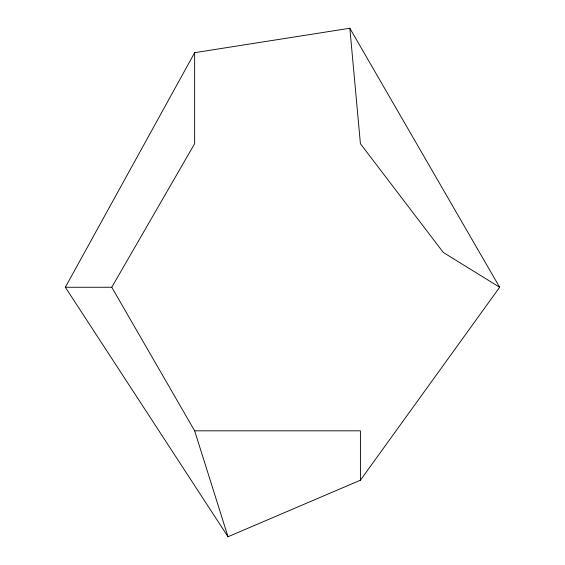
<?xml version="1.0" encoding="UTF-8"?>
<svg xmlns="http://www.w3.org/2000/svg" width="565" height="565" viewBox="0 0 565 565"><rect width="100%" height="100%" fill="white"/><g stroke="black" fill="none" stroke-linecap="round" stroke-linejoin="round"><path stroke-width="0.85" d="M65.342 287.26L194.643 52.672L349.848 28.25L499.658 287.26L360.413 480.201L228.013 536.75L65.342 287.26L111.757 287.26L194.643 143.701L194.643 52.672M111.757 287.26L194.643 430.82L360.413 430.82L360.413 480.201M499.658 287.26L443.292 252.449L360.413 143.701L349.848 28.25M194.643 430.82L228.013 536.75"/></g></svg>
